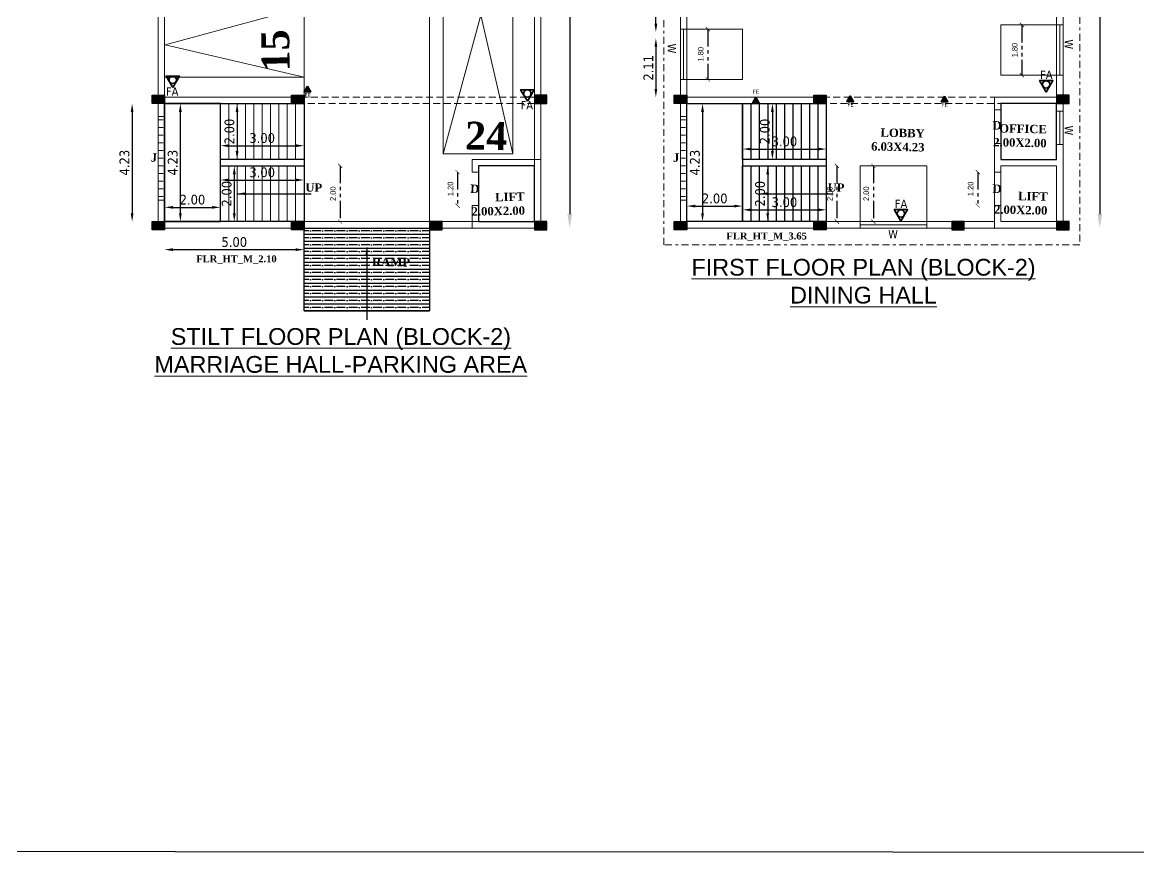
# Model space of a CAD drawing. Header units: metres. Extents: x -44 to 239, y -4 to 219.
# Drawn here: x 79.01 to 119.04, y -3.67 to 26.14 of the extents above; entities that cross this region are included whole.
import ezdxf

# ---------------------------------------------------------------- set-up
doc = ezdxf.new("R2010")
doc.units = ezdxf.units.M
doc.header["$MEASUREMENT"] = 0
for name, pattern in [('001- GROUND FLOOR PLAN$0$HIDDEN', [0.375, 0.25, -0.125]), ('BORDER2', [0.875, 0.25, -0.125, 0.25, -0.125, 0, -0.125]), ('HIDDEN2', [4.7625, 3.175, -1.5875]), ('PHANTOM2', [1.25, 0.625, -0.125, 0.125, -0.125, 0.125, -0.125])]:
    doc.linetypes.add(name, pattern=pattern)
for name, color, linetype in [('0 @ 1', 7, 'Continuous'), ('BLK_2_FLR_1_BLT_UP_AREA', 8, 'Continuous'), ('BLK_2_FLR_1_CARPET_AREA', 8, 'Continuous'), ('BLK_2_FLR_1_EXIT_WIDTH_DOOR', 7, 'Continuous'), ('BLK_2_FLR_1_STAIR_1', 7, 'Continuous'), ('BLK_2_FLR_1_STAIR_1_FLIGHT_1', 7, 'Continuous'), ('BLK_2_FLR_1_STAIR_1_FLIGHT_1 @ 1', 7, 'Continuous'), ('BLK_2_FLR_1_STAIR_1_FLIGHT_2', 7, 'Continuous'), ('BLK_2_FLR_1_STAIR_1_FLIGHT_2 @ 1', 7, 'Continuous'), ('BLK_2_FLR_1_STAIR_1_LANDING_1', 7, 'Continuous'), ('BLK_2_FLR_1_STAIR_1_LANDING_1 @ 1', 7, 'Continuous'), ('SHEET_1', 6, 'Continuous')]:
    doc.layers.add(name, color=color, linetype=linetype)
for name, color, linetype, lineweight in [('A-Column RCC', 6, 'Continuous', 30), ('A-Hatch Concrete-TC', 253, 'Continuous', 0), ('BLK_2_FLR_0_LIFT_2', 30, 'Continuous', 0), ('BLK_2_FLR_1_ROOM_1', 2, 'Continuous', 0), ('BLK_2_FLR_1_ROOM_1_LIGHT_VENTILATION_1', 232, 'Continuous', 0), ('FLOOR01', 7, 'Continuous', 30)]:
    doc.layers.add(name, color=color, linetype=linetype, lineweight=lineweight)
doc.styles.add('CODE', font='tahoma.ttf')
doc.styles.add('MtXpl_Times_New_Roma', font='timesbd.ttf')
doc.styles.get("Standard").update_dxf_attribs({"font": 'arial.ttf'})
doc.styles.add('USA TEXT', font='GOTHIC.TTF')
doc.dimstyles.new('1-100-ED', dxfattribs={"dimtxt": 0.2, "dimasz": 0.15, "dimexe": 0.18, "dimexo": 0.0625, "dimgap": 0.15, "dimtad": 1, "dimzin": 0, "dimdsep": 46, "dimtxsty": 'USA TEXT', "dimblk": 'ARCHTICK', "dimcen": 0.1, "dimse1": 1, "dimse2": 1, "dimclrd": 256, "dimclrt": 256, "dimadec": 0, "dimazin": 0, "dimtfac": 1, "dimtofl": 0, "dimtmove": 0, "dimatfit": 3, "dimldrblk": 'ARCHTICK', "dimfxl": 0, "dimtolj": 1, "dimtzin": 0, "dimarcsym": 0})
doc.dimstyles.new('OUTER', dxfattribs={"dimscale": 0, "dimtxt": 0.35, "dimasz": 0.3, "dimexe": 0.18, "dimexo": 0.0625, "dimgap": 0.09, "dimtad": 1, "dimzin": 0, "dimdsep": 46, "dimtxsty": 'CODE', "dimcen": 0.09, "dimse1": 1, "dimse2": 1, "dimclrd": 256, "dimclrt": 1, "dimadec": 0, "dimazin": 0, "dimtfac": 1, "dimtofl": 0, "dimtmove": 2, "dimatfit": 3, "dimfxl": 0, "dimtolj": 1, "dimtzin": 0, "dimarcsym": 0})
pattern_1 = [(45, (14.558902, 7.578422), (-0.022097087, 0.022097087), [])]
pattern_2 = [(45, (34.02535, 7.22898), (-0.022097087, 0.022097087), [])]
pattern_3 = [(45, (37.406464, 7.223393), (-0.022097087, 0.022097087), [])]
pattern_4 = [(45, (30.64006, 7.1804), (-0.022097087, 0.022097087), [])]

# ---------------------------------------------------------------- blocks, each defined once
blk = doc.blocks.new('cq')
at = {"layer": 'A-Hatch Concrete-TC'}
h = blk.add_hatch(dxfattribs=at)
h.set_pattern_fill('ANSI31', scale=0.01, angle=90)
h.set_pattern_definition([(135, (0, 0), (-0.00088388347648, -0.00088388347648), [])])
h.paths.add_polyline_path([(8280.033, -864.633), (8280.033, -864.333), (8279.583, -864.333), (8279.583, -864.633)])
at = {"layer": 'A-Column RCC', "color": 7}
blk.add_lwpolyline([(8280.033, -864.633), (8280.033, -864.333), (8279.583, -864.333), (8279.583, -864.633)], close=True, dxfattribs=at)
blk = doc.blocks.new('*D1021')
at = {"lineweight": -2, "ltscale": 2}
blk.add_line((98.636, 69.481), (98.636, 19.264), dxfattribs=at)
at = {"ltscale": 2}
for points in [[(98.553, 69.481), (98.719, 69.481), (98.636, 69.981)], [(98.553, 19.264), (98.719, 19.264), (98.636, 18.764)]]:
    blk.add_solid(points, dxfattribs=at)
at = {"layer": 'Defpoints', "color": 0, "ltscale": 2}
for p in [(97.368, 69.981), (91.611, 18.764), (98.636, 18.764)]:
    blk.add_point(p, dxfattribs=at)
at = {"color": 1, "lineweight": 20, "ltscale": 2, "insert": (98.286, 44.373), "char_height": 0.5, "attachment_point": 5, "rotation": 90, "style": 'CODE'}
blk.add_mtext('\\A1;51.22', dxfattribs=at)
blk = doc.blocks.new('*D1045')
at = {"lineweight": -2, "ltscale": 2}
blk.add_line((117.645, 69.481), (117.645, 19.264), dxfattribs=at)
at = {"ltscale": 2}
for points in [[(117.562, 69.481), (117.728, 69.481), (117.645, 69.981)], [(117.562, 19.264), (117.728, 19.264), (117.645, 18.764)]]:
    blk.add_solid(points, dxfattribs=at)
at = {"layer": 'Defpoints', "color": 0, "ltscale": 2}
for p in [(110.929, 69.981), (110.338, 18.764), (117.645, 18.764)]:
    blk.add_point(p, dxfattribs=at)
at = {"color": 1, "lineweight": 20, "ltscale": 2, "insert": (117.295, 44.373), "char_height": 0.5, "attachment_point": 5, "rotation": 90, "style": 'CODE'}
blk.add_mtext('\\A1;51.22', dxfattribs=at)
blk = doc.blocks.new('*D1047')
at = {"lineweight": -2}
blk.add_line((101.725, 25.264), (101.725, 23.754), dxfattribs=at)
for points in [[(101.675, 25.264), (101.775, 25.264), (101.725, 25.564)], [(101.675, 23.754), (101.775, 23.754), (101.725, 23.454)]]:
    blk.add_solid(points)
at = {"layer": 'Defpoints', "color": 0}
for p in [(102.835, 25.564), (101.725, 23.454), (102.835, 23.454)]:
    blk.add_point(p, dxfattribs=at)
at = {"color": 1, "lineweight": 20, "insert": (101.456, 24.509), "char_height": 0.35, "attachment_point": 5, "rotation": 90, "style": 'CODE'}
blk.add_mtext('\\A1;2.11', dxfattribs=at)
blk = doc.blocks.new('*D1048')
at = {"lineweight": -2}
blk.add_line((101.725, 26.094), (101.725, 28.359), dxfattribs=at)
for points in [[(101.675, 28.359), (101.775, 28.359), (101.725, 28.659)], [(101.675, 26.094), (101.775, 26.094), (101.725, 25.794)]]:
    blk.add_solid(points)
at = {"layer": 'Defpoints', "color": 0}
for p in [(101.725, 28.659), (102.835, 28.659), (102.835, 25.794)]:
    blk.add_point(p, dxfattribs=at)
at = {"color": 1, "lineweight": 20, "insert": (101.452, 27.227), "char_height": 0.35, "attachment_point": 5, "rotation": 90, "style": 'CODE'}
blk.add_mtext('\\A1;2.87', dxfattribs=at)
blk = doc.blocks.new('_ArchTick')
at = {"color": 0, "linetype": 'ByBlock', "const_width": 0.15}
blk.add_lwpolyline([(-0.5, -0.5), (0.5, 0.5)], dxfattribs=at)
blk = doc.blocks.new('*D539')
at = {"layer": 'BLK_2_FLR_1_EXIT_WIDTH_DOOR', "color": 2, "linetype": 'PHANTOM2', "lineweight": -2}
blk.add_line((108.216, 20.994), (108.216, 18.994), dxfattribs=at)
at = {"layer": 'Defpoints', "color": 0}
for p in [(107.835, 20.994), (107.835, 18.994), (108.216, 18.994)]:
    blk.add_point(p, dxfattribs=at)
at = {"layer": 'BLK_2_FLR_1_EXIT_WIDTH_DOOR', "color": 2, "lineweight": -2, "xscale": 0.15, "yscale": 0.15, "zscale": 0.15}
for p, rotation in [((108.216, 20.994), 90), ((108.216, 18.994), 270)]:
    blk.add_blockref('_ArchTick', p, dxfattribs=dict(at, rotation=rotation))
at = {"layer": 'BLK_2_FLR_1_EXIT_WIDTH_DOOR', "color": 2, "insert": (107.961, 19.994), "char_height": 0.2, "attachment_point": 5, "rotation": 90, "style": 'USA TEXT'}
blk.add_mtext('\\A1;2.00', dxfattribs=at)
blk = doc.blocks.new('*D541')
at = {"linetype": 'PHANTOM2', "lineweight": -2}
blk.add_line((90.403, 20.994), (90.403, 18.994), dxfattribs=at)
at = {"layer": 'Defpoints', "color": 0}
for p in [(88.808, 20.994), (88.883, 18.994), (90.403, 18.994)]:
    blk.add_point(p, dxfattribs=at)
at = {"lineweight": -2, "xscale": 0.15, "yscale": 0.15, "zscale": 0.15}
for p, rotation in [((90.403, 20.994), 90), ((90.403, 18.994), 270)]:
    blk.add_blockref('_ArchTick', p, dxfattribs=dict(at, rotation=rotation))
at = {"insert": (90.148, 19.994), "char_height": 0.2, "attachment_point": 5, "rotation": 90, "style": 'USA TEXT'}
blk.add_mtext('\\A1;2.00', dxfattribs=at)
blk = doc.blocks.new('*D1076')
at = {"lineweight": -2}
blk.add_line((84.674, 19.294), (84.674, 22.924), dxfattribs=at)
for points in [[(84.624, 22.924), (84.724, 22.924), (84.674, 23.224)], [(84.624, 19.294), (84.724, 19.294), (84.674, 18.994)]]:
    blk.add_solid(points)
at = {"layer": 'Defpoints', "color": 0}
for p in [(84.674, 23.224), (84.674, 23.224), (84.674, 18.994)]:
    blk.add_point(p, dxfattribs=at)
at = {"color": 1, "insert": (84.401, 21.109), "char_height": 0.35, "attachment_point": 5, "rotation": 90, "style": 'CODE'}
blk.add_mtext('\\A1;4.23', dxfattribs=at)
blk = doc.blocks.new('*D1077')
at = {"lineweight": -2}
blk.add_line((84.408, 19.506), (85.808, 19.506), dxfattribs=at)
for points in [[(84.408, 19.556), (84.408, 19.456), (84.108, 19.506)], [(85.808, 19.556), (85.808, 19.456), (86.108, 19.506)]]:
    blk.add_solid(points)
at = {"layer": 'Defpoints', "color": 0}
for p in [(84.108, 19.506), (86.108, 19.506), (86.108, 19.506)]:
    blk.add_point(p, dxfattribs=at)
at = {"color": 1, "insert": (85.108, 19.779), "char_height": 0.35, "attachment_point": 5, "style": 'CODE'}
blk.add_mtext('\\A1;2.00', dxfattribs=at)
blk = doc.blocks.new('*D1078')
at = {"lineweight": -2}
blk.add_line((86.708, 22.924), (86.708, 21.524), dxfattribs=at)
for points in [[(86.658, 22.924), (86.758, 22.924), (86.708, 23.224)], [(86.658, 21.524), (86.758, 21.524), (86.708, 21.224)]]:
    blk.add_solid(points)
at = {"layer": 'Defpoints', "color": 0}
for p in [(86.108, 23.224), (86.108, 21.224), (86.708, 21.224)]:
    blk.add_point(p, dxfattribs=at)
at = {"color": 1, "insert": (86.436, 22.224), "char_height": 0.35, "attachment_point": 5, "rotation": 90, "style": 'CODE'}
blk.add_mtext('\\A1;2.00', dxfattribs=at)
blk = doc.blocks.new('*D1079')
at = {"lineweight": -2}
blk.add_line((86.408, 21.716), (88.808, 21.716), dxfattribs=at)
for points in [[(86.408, 21.766), (86.408, 21.666), (86.108, 21.716)], [(88.808, 21.766), (88.808, 21.666), (89.108, 21.716)]]:
    blk.add_solid(points)
at = {"layer": 'Defpoints', "color": 0}
for p in [(89.108, 21.716), (86.108, 21.224), (89.108, 21.224)]:
    blk.add_point(p, dxfattribs=at)
at = {"color": 1, "insert": (87.608, 21.988), "char_height": 0.35, "attachment_point": 5, "style": 'CODE'}
blk.add_mtext('\\A1;3.00', dxfattribs=at)
blk = doc.blocks.new('*D1080')
at = {"lineweight": -2}
blk.add_line((86.608, 20.694), (86.608, 19.294), dxfattribs=at)
for points in [[(86.558, 20.694), (86.658, 20.694), (86.608, 20.994)], [(86.558, 19.294), (86.658, 19.294), (86.608, 18.994)]]:
    blk.add_solid(points)
at = {"layer": 'Defpoints', "color": 0}
for p in [(86.408, 20.994), (86.408, 18.994), (86.608, 18.994)]:
    blk.add_point(p, dxfattribs=at)
at = {"color": 1, "insert": (86.336, 19.994), "char_height": 0.35, "attachment_point": 5, "rotation": 90, "style": 'CODE'}
blk.add_mtext('\\A1;2.00', dxfattribs=at)
blk = doc.blocks.new('*D1081')
at = {"lineweight": -2}
blk.add_line((86.408, 20.486), (88.808, 20.486), dxfattribs=at)
for points in [[(86.408, 20.536), (86.408, 20.436), (86.108, 20.486)], [(88.808, 20.536), (88.808, 20.436), (89.108, 20.486)]]:
    blk.add_solid(points)
at = {"layer": 'Defpoints', "color": 0}
for p in [(86.108, 20.994), (89.108, 20.994), (89.108, 20.486)]:
    blk.add_point(p, dxfattribs=at)
at = {"color": 1, "insert": (87.608, 20.759), "char_height": 0.35, "attachment_point": 5, "style": 'CODE'}
blk.add_mtext('\\A1;3.00', dxfattribs=at)
blk = doc.blocks.new('*D1082')
at = {"lineweight": -2}
blk.add_line((84.408, 17.989), (88.808, 17.989), dxfattribs=at)
for points in [[(84.408, 18.039), (84.408, 17.939), (84.108, 17.989)], [(88.808, 18.039), (88.808, 17.939), (89.108, 17.989)]]:
    blk.add_solid(points)
at = {"layer": 'Defpoints', "color": 0}
for p in [(84.108, 23.224), (89.108, 23.224), (89.108, 17.989)]:
    blk.add_point(p, dxfattribs=at)
at = {"color": 1, "insert": (86.608, 18.261), "char_height": 0.35, "attachment_point": 5, "style": 'CODE'}
blk.add_mtext('\\A1;5.00', dxfattribs=at)
blk = doc.blocks.new('*D1083')
at = {"lineweight": -2}
blk.add_line((82.944, 22.924), (82.944, 19.294), dxfattribs=at)
for points in [[(82.894, 22.924), (82.994, 22.924), (82.944, 23.224)], [(82.894, 19.294), (82.994, 19.294), (82.944, 18.994)]]:
    blk.add_solid(points)
at = {"layer": 'Defpoints', "color": 0}
for p in [(85.108, 23.224), (82.944, 18.994), (85.108, 18.994)]:
    blk.add_point(p, dxfattribs=at)
at = {"color": 1, "insert": (82.671, 21.109), "char_height": 0.35, "attachment_point": 5, "rotation": 90, "style": 'CODE'}
blk.add_mtext('\\A1;4.23', dxfattribs=at)
blk = doc.blocks.new('*D510')
at = {"linetype": 'PHANTOM2', "lineweight": -2}
blk.add_line((94.616, 20.768), (94.616, 19.568), dxfattribs=at)
at = {"layer": 'Defpoints', "color": 0}
for p in [(95.138, 20.768), (94.616, 19.568), (95.138, 19.568)]:
    blk.add_point(p, dxfattribs=at)
at = {"lineweight": -2, "xscale": 0.15, "yscale": 0.15, "zscale": 0.15}
for p, rotation in [((94.616, 20.768), 90), ((94.616, 19.568), 270)]:
    blk.add_blockref('_ArchTick', p, dxfattribs=dict(at, rotation=rotation))
at = {"insert": (94.361, 20.168), "char_height": 0.2, "attachment_point": 5, "rotation": 90, "style": 'USA TEXT'}
blk.add_mtext('\\A1;1.20', dxfattribs=at)
blk = doc.blocks.new('*D1098')
at = {"layer": 'BLK_2_FLR_1_STAIR_1_LANDING_1', "lineweight": -2}
blk.add_line((103.398, 22.924), (103.398, 19.294), dxfattribs=at)
at = {"layer": 'BLK_2_FLR_1_STAIR_1_LANDING_1'}
for points in [[(103.348, 22.924), (103.448, 22.924), (103.398, 23.224)], [(103.348, 19.294), (103.448, 19.294), (103.398, 18.994)]]:
    blk.add_solid(points, dxfattribs=at)
at = {"layer": 'Defpoints', "color": 0}
for p in [(103.415, 23.224), (103.398, 18.994), (103.415, 18.994)]:
    blk.add_point(p, dxfattribs=at)
at = {"layer": 'BLK_2_FLR_1_STAIR_1_LANDING_1', "color": 1, "insert": (103.126, 21.109), "char_height": 0.35, "attachment_point": 5, "rotation": 90, "style": 'CODE'}
blk.add_mtext('\\A1;4.23', dxfattribs=at)
blk = doc.blocks.new('*D1099')
at = {"layer": 'BLK_2_FLR_1_STAIR_1_LANDING_1', "lineweight": -2}
blk.add_line((103.135, 19.551), (104.535, 19.551), dxfattribs=at)
at = {"layer": 'BLK_2_FLR_1_STAIR_1_LANDING_1'}
for points in [[(103.135, 19.601), (103.135, 19.501), (102.835, 19.551)], [(104.535, 19.601), (104.535, 19.501), (104.835, 19.551)]]:
    blk.add_solid(points, dxfattribs=at)
at = {"layer": 'Defpoints', "color": 0}
for p in [(102.835, 19.551), (104.835, 19.551), (104.835, 19.551)]:
    blk.add_point(p, dxfattribs=at)
at = {"layer": 'BLK_2_FLR_1_STAIR_1_LANDING_1', "color": 1, "insert": (103.835, 19.823), "char_height": 0.35, "attachment_point": 5, "style": 'CODE'}
blk.add_mtext('\\A1;2.00', dxfattribs=at)
blk = doc.blocks.new('*D1100')
at = {"layer": 'BLK_2_FLR_1_STAIR_1_FLIGHT_1', "lineweight": -2}
blk.add_line((105.735, 20.694), (105.735, 19.294), dxfattribs=at)
at = {"layer": 'BLK_2_FLR_1_STAIR_1_FLIGHT_1'}
for points in [[(105.685, 20.694), (105.785, 20.694), (105.735, 20.994)], [(105.685, 19.294), (105.785, 19.294), (105.735, 18.994)]]:
    blk.add_solid(points, dxfattribs=at)
at = {"layer": 'Defpoints', "color": 0}
for p in [(104.835, 20.994), (104.835, 18.994), (105.735, 18.994)]:
    blk.add_point(p, dxfattribs=at)
at = {"layer": 'BLK_2_FLR_1_STAIR_1_FLIGHT_1', "color": 1, "insert": (105.463, 19.994), "char_height": 0.35, "attachment_point": 5, "rotation": 90, "style": 'CODE'}
blk.add_mtext('\\A1;2.00', dxfattribs=at)
blk = doc.blocks.new('*D1101')
at = {"layer": 'BLK_2_FLR_1_STAIR_1_FLIGHT_1', "lineweight": -2}
blk.add_line((105.135, 19.416), (107.535, 19.416), dxfattribs=at)
at = {"layer": 'BLK_2_FLR_1_STAIR_1_FLIGHT_1'}
for points in [[(105.135, 19.466), (105.135, 19.366), (104.835, 19.416)], [(107.535, 19.466), (107.535, 19.366), (107.835, 19.416)]]:
    blk.add_solid(points, dxfattribs=at)
at = {"layer": 'Defpoints', "color": 0}
for p in [(104.835, 19.416), (107.835, 19.416), (107.835, 19.416)]:
    blk.add_point(p, dxfattribs=at)
at = {"layer": 'BLK_2_FLR_1_STAIR_1_FLIGHT_1', "color": 1, "insert": (106.335, 19.688), "char_height": 0.35, "attachment_point": 5, "style": 'CODE'}
blk.add_mtext('\\A1;3.00', dxfattribs=at)
blk = doc.blocks.new('*D1102')
at = {"layer": 'BLK_2_FLR_1_STAIR_1_FLIGHT_2', "lineweight": -2}
blk.add_line((105.135, 21.595), (107.535, 21.595), dxfattribs=at)
at = {"layer": 'BLK_2_FLR_1_STAIR_1_FLIGHT_2'}
for points in [[(105.135, 21.645), (105.135, 21.545), (104.835, 21.595)], [(107.535, 21.645), (107.535, 21.545), (107.835, 21.595)]]:
    blk.add_solid(points, dxfattribs=at)
at = {"layer": 'Defpoints', "color": 0}
for p in [(104.835, 21.595), (107.835, 21.595), (107.835, 21.595)]:
    blk.add_point(p, dxfattribs=at)
at = {"layer": 'BLK_2_FLR_1_STAIR_1_FLIGHT_2', "color": 1, "insert": (106.335, 21.868), "char_height": 0.35, "attachment_point": 5, "style": 'CODE'}
blk.add_mtext('\\A1;3.00', dxfattribs=at)
blk = doc.blocks.new('*D1103')
at = {"layer": 'BLK_2_FLR_1_STAIR_1_FLIGHT_2', "lineweight": -2}
blk.add_line((105.904, 22.924), (105.904, 21.524), dxfattribs=at)
at = {"layer": 'BLK_2_FLR_1_STAIR_1_FLIGHT_2'}
for points in [[(105.854, 22.924), (105.954, 22.924), (105.904, 23.224)], [(105.854, 21.524), (105.954, 21.524), (105.904, 21.224)]]:
    blk.add_solid(points, dxfattribs=at)
at = {"layer": 'Defpoints', "color": 0}
for p in [(105.135, 23.224), (105.135, 21.224), (105.904, 21.224)]:
    blk.add_point(p, dxfattribs=at)
at = {"layer": 'BLK_2_FLR_1_STAIR_1_FLIGHT_2', "color": 1, "insert": (105.632, 22.224), "char_height": 0.35, "attachment_point": 5, "rotation": 90, "style": 'CODE'}
blk.add_mtext('\\A1;2.00', dxfattribs=at)
blk = doc.blocks.new('*D536')
at = {"layer": 'BLK_2_FLR_1_EXIT_WIDTH_DOOR', "color": 2, "linetype": 'PHANTOM2', "lineweight": -2}
blk.add_line((113.267, 20.768), (113.267, 19.568), dxfattribs=at)
at = {"layer": 'Defpoints', "color": 0}
for p in [(113.865, 20.768), (113.267, 19.568), (113.865, 19.568)]:
    blk.add_point(p, dxfattribs=at)
at = {"layer": 'BLK_2_FLR_1_EXIT_WIDTH_DOOR', "color": 2, "lineweight": -2, "xscale": 0.15, "yscale": 0.15, "zscale": 0.15}
for p, rotation in [((113.267, 20.768), 90), ((113.267, 19.568), 270)]:
    blk.add_blockref('_ArchTick', p, dxfattribs=dict(at, rotation=rotation))
at = {"layer": 'BLK_2_FLR_1_EXIT_WIDTH_DOOR', "color": 2, "insert": (113.012, 20.168), "char_height": 0.2, "attachment_point": 5, "rotation": 90, "style": 'USA TEXT'}
blk.add_mtext('\\A1;1.20', dxfattribs=at)
blk = doc.blocks.new('*D666')
at = {"layer": 'BLK_2_FLR_1_ROOM_1_LIGHT_VENTILATION_1', "linetype": 'PHANTOM2', "lineweight": -2}
blk.add_line((109.524, 20.994), (109.524, 18.994), dxfattribs=at)
at = {"layer": 'Defpoints', "color": 0}
for p in [(109.448, 20.994), (109.448, 18.994), (109.524, 18.994)]:
    blk.add_point(p, dxfattribs=at)
at = {"layer": 'BLK_2_FLR_1_ROOM_1_LIGHT_VENTILATION_1', "lineweight": -2, "xscale": 0.15, "yscale": 0.15, "zscale": 0.15}
for p, rotation in [((109.524, 20.994), 90), ((109.524, 18.994), 270)]:
    blk.add_blockref('_ArchTick', p, dxfattribs=dict(at, rotation=rotation))
at = {"layer": 'BLK_2_FLR_1_ROOM_1_LIGHT_VENTILATION_1', "insert": (109.269, 19.994), "char_height": 0.2, "attachment_point": 5, "rotation": 90, "style": 'USA TEXT'}
blk.add_mtext('\\A1;2.00', dxfattribs=at)
blk = doc.blocks.new('*D667')
at = {"layer": 'BLK_2_FLR_1_ROOM_1_LIGHT_VENTILATION_1', "linetype": 'PHANTOM2', "lineweight": -2}
blk.add_line((114.849, 26.044), (114.849, 24.244), dxfattribs=at)
at = {"layer": 'Defpoints', "color": 0}
for p in [(114.096, 26.044), (114.096, 24.244), (114.849, 24.244)]:
    blk.add_point(p, dxfattribs=at)
at = {"layer": 'BLK_2_FLR_1_ROOM_1_LIGHT_VENTILATION_1', "lineweight": -2, "xscale": 0.15, "yscale": 0.15, "zscale": 0.15}
for p, rotation in [((114.849, 26.044), 90), ((114.849, 24.244), 270)]:
    blk.add_blockref('_ArchTick', p, dxfattribs=dict(at, rotation=rotation))
at = {"layer": 'BLK_2_FLR_1_ROOM_1_LIGHT_VENTILATION_1', "insert": (114.594, 25.144), "char_height": 0.2, "attachment_point": 5, "rotation": 90, "style": 'USA TEXT'}
blk.add_mtext('\\A1;1.80', dxfattribs=at)
blk = doc.blocks.new('*D696')
at = {"layer": 'BLK_2_FLR_1_ROOM_1_LIGHT_VENTILATION_1', "linetype": 'PHANTOM2', "lineweight": -2}
blk.add_line((103.588, 25.895), (103.588, 24.095), dxfattribs=at)
at = {"layer": 'Defpoints', "color": 0}
for p in [(102.835, 25.895), (102.835, 24.095), (103.588, 24.095)]:
    blk.add_point(p, dxfattribs=at)
at = {"layer": 'BLK_2_FLR_1_ROOM_1_LIGHT_VENTILATION_1', "lineweight": -2, "xscale": 0.15, "yscale": 0.15, "zscale": 0.15}
for p, rotation in [((103.588, 25.895), 90), ((103.588, 24.095), 270)]:
    blk.add_blockref('_ArchTick', p, dxfattribs=dict(at, rotation=rotation))
at = {"layer": 'BLK_2_FLR_1_ROOM_1_LIGHT_VENTILATION_1', "insert": (103.333, 24.995), "char_height": 0.2, "attachment_point": 5, "rotation": 90, "style": 'USA TEXT'}
blk.add_mtext('\\A1;1.80', dxfattribs=at)

msp = doc.modelspace()

# ---------------------------------------------------------------- hatches: boundary and pattern name
at = {"lineweight": 25}
h = msp.add_hatch(dxfattribs=at)
h.set_pattern_fill('ANSI31', color=256, scale=0.25)
h.set_pattern_definition(pattern_1)
h.paths.add_polyline_path([(89.16222, 23.71368, 1), (89.29336, 23.71368, 1)])
h = msp.add_hatch(dxfattribs=at)
h.set_pattern_fill('ANSI31', color=256, scale=0.25)
h.set_pattern_definition(pattern_1)
h.paths.add_polyline_path([(89.16222, 23.71368, 1), (89.29336, 23.71368, 1)])
h = msp.add_hatch(dxfattribs=at)
h.set_pattern_fill('ANSI31', color=256, scale=0.25)
h.set_pattern_definition(pattern_4)
h.paths.add_polyline_path([(105.24338, 23.31566, 1), (105.37452, 23.31566, 1)])
h = msp.add_hatch(dxfattribs=at)
h.set_pattern_fill('ANSI31', color=256, scale=0.25)
h.set_pattern_definition(pattern_4)
h.paths.add_polyline_path([(105.24338, 23.31566, 1), (105.37452, 23.31566, 1)])
h = msp.add_hatch(dxfattribs=at)
h.set_pattern_fill('ANSI31', color=256, scale=0.25)
h.set_pattern_definition(pattern_2)
h.paths.add_polyline_path([(108.62867, 23.36424, 1), (108.75981, 23.36424, 1)])
h = msp.add_hatch(dxfattribs=at)
h.set_pattern_fill('ANSI31', color=256, scale=0.25)
h.set_pattern_definition(pattern_2)
h.paths.add_polyline_path([(108.62867, 23.36424, 1), (108.75981, 23.36424, 1)])
h = msp.add_hatch(dxfattribs=at)
h.set_pattern_fill('ANSI31', color=256, scale=0.25)
h.set_pattern_definition(pattern_3)
h.paths.add_polyline_path([(112.00978, 23.35865, 1), (112.14092, 23.35865, 1)])
h = msp.add_hatch(dxfattribs=at)
h.set_pattern_fill('ANSI31', color=256, scale=0.25)
h.set_pattern_definition(pattern_3)
h.paths.add_polyline_path([(112.00978, 23.35865, 1), (112.14092, 23.35865, 1)])
at = {"lineweight": 20}
h = msp.add_hatch(dxfattribs=at)
h.set_pattern_fill('ANGLE', color=256)
h.set_pattern_definition([(0, (-1634.06234, 1616.54192), (0, 0.275), [0.2, -0.075]), (90, (-1634.06234, 1616.54192), (-0.275, 0), [0.2, -0.075])])
h.paths.add_polyline_path([(84.10792, 22.76361), (83.87869, 22.76361), (83.88205, 19.76361), (84.10792, 19.76361)])
h = msp.add_hatch(dxfattribs=at)
h.set_pattern_fill('ANGLE')
h.set_pattern_definition([(0, (-1615.33543, 1616.54192), (0, 0.275), [0.2, -0.075]), (90, (-1615.33543, 1616.54192), (-0.275, 0), [0.2, -0.075])])
h.paths.add_polyline_path([(102.83482, 22.76361), (102.6056, 22.76361), (102.60896, 19.76361), (102.83482, 19.76361)])
h = msp.add_hatch()
h.set_pattern_fill('ANSI35', color=256, angle=135)
h.set_pattern_definition([(180, (-1710.03582, 1616.54192), (0, -0.25), []), (180, (-1710.16082, 1616.66692), (0, -0.25), [0.3125, -0.0625, 0, -0.0625])])
h.paths.add_polyline_path([(89.10792, 18.76407), (89.10792, 15.79055), (93.60664, 15.79055), (93.60664, 18.76407)])

# ---------------------------------------------------------------- linework, layer by layer
for p, q in [((89.10792, 18.99407), (89.10792, 69.75107)), ((93.60792, 18.99407), (93.60792, 69.75107)), ((89.10792, 26.67691), (84.13309, 25.33021)), ((94.09792, 21.41851), (95.44461, 26.39334)), ((95.44461, 26.39334), (96.59792, 21.41851)), ((84.13309, 25.33021), (89.10792, 24.17691)), ((84.10792, 23.45407), (83.87792, 23.45407)), ((83.87792, 23.45407), (83.88292, 18.99407)), ((84.10792, 18.99407), (84.10792, 23.22407)), ((86.40792, 23.22407), (86.40792, 21.22407)), ((86.70792, 23.22407), (86.70792, 21.22407)), ((87.00792, 23.22407), (87.00792, 21.22407)), ((87.30792, 23.22407), (87.30792, 21.22407)), ((87.60792, 23.22407), (87.60792, 21.22407)), ((87.90792, 23.22407), (87.90792, 21.22407)), ((88.20792, 23.22407), (88.20792, 21.22407)), ((88.50792, 23.22407), (88.50792, 21.22407)), ((88.80792, 23.22407), (88.80792, 21.22407)), ((83.87869, 22.76361), (84.10792, 22.76361)), ((97.36792, 21.22407), (97.59792, 21.22407)), ((97.59792, 21.22407), (97.59792, 18.76407)), ((86.40792, 20.99407), (86.40792, 18.99407)), ((86.70792, 20.99407), (86.70792, 18.99407)), ((87.00792, 20.99407), (87.00792, 18.99407)), ((87.30792, 20.99407), (87.30792, 18.99407)), ((87.60792, 20.99407), (87.60792, 18.99407)), ((87.90792, 20.99407), (87.90792, 18.99407)), ((88.20792, 20.99407), (88.20792, 18.99407)), ((88.50792, 20.99407), (88.50792, 18.99407)), ((88.80792, 20.99407), (88.80792, 18.99407)), ((95.13792, 20.76764), (95.36792, 20.76764)), ((83.87869, 19.76361), (84.10792, 19.76361)), ((95.13792, 19.56764), (95.36792, 19.56764)), ((88.65792, 18.76407), (84.10792, 18.76407)), ((97.59792, 18.76407), (95.13282, 18.76407))]:
    msp.add_line(p, q, dxfattribs=at)
at = {"color": 7, "lineweight": 20}
for p, q in [((116.09482, 26.04417), (116.32482, 26.04417)), ((102.83482, 25.89485), (102.60482, 25.89485)), ((102.83482, 24.09485), (102.60482, 24.09485)), ((116.09482, 24.24417), (116.32482, 24.24417)), ((102.83482, 23.45407), (102.60482, 23.45407)), ((102.60482, 23.45407), (102.60982, 18.99407)), ((102.83482, 18.99407), (102.83482, 23.22407)), ((114.09482, 22.99764), (114.09482, 23.22407)), ((114.09482, 23.22407), (116.09482, 23.22407)), ((114.09482, 22.99764), (114.09482, 23.22407)), ((113.86482, 22.99764), (114.09482, 22.99764)), ((116.09482, 22.9559), (116.32482, 22.9559)), ((102.6056, 22.76361), (102.83482, 22.76361)), ((113.86482, 21.79764), (114.09482, 21.79764)), ((114.09482, 21.22407), (114.09482, 21.79764)), ((116.09482, 21.7559), (116.32482, 21.7559)), ((113.86482, 20.76764), (114.09482, 20.76764)), ((102.6056, 19.76361), (102.83482, 19.76361)), ((113.86482, 19.56764), (114.09482, 19.56764)), ((109.04632, 18.99407), (109.04632, 18.76407)), ((111.44632, 18.99407), (111.44632, 18.76407)), ((107.38482, 18.76407), (102.83482, 18.76407))]:
    msp.add_line(p, q, dxfattribs=at)
at = {"color": 7, "linetype": 'HIDDEN2', "lineweight": 20}
for p, q in [((116.20982, 24.24417), (116.20982, 26.04417)), ((102.71982, 24.09485), (102.71982, 25.89485)), ((116.20982, 21.7559), (116.20982, 22.9559)), ((111.44632, 18.87907), (109.04632, 18.87907))]:
    msp.add_line(p, q, dxfattribs=at)
at = {"linetype": '001- GROUND FLOOR PLAN$0$HIDDEN', "lineweight": 20}
for p, q in [((84.10792, 23.45407), (97.36792, 23.45407)), ((97.36792, 23.22407), (84.10792, 23.22407))]:
    msp.add_line(p, q, dxfattribs=at)
at = {"color": 7, "linetype": '001- GROUND FLOOR PLAN$0$HIDDEN', "lineweight": 20}
for p, q in [((102.83482, 23.45407), (116.09482, 23.45407)), ((116.09482, 23.22407), (102.83482, 23.22407))]:
    msp.add_line(p, q, dxfattribs=at)
at = {"linetype": 'BORDER2', "lineweight": 20}
msp.add_lwpolyline([(102.00482, 18.16407), (102.00482, 70.58107), (116.92482, 70.58107), (116.92482, 18.16407)], close=True, dxfattribs=at)
at = {"lineweight": 20}
for points in [[(83.87792, 18.76407), (83.87792, 69.98107), (97.59792, 69.98107), (97.59792, 18.76407)], [(84.10792, 18.99407), (84.10792, 69.75107), (97.36792, 69.75107), (97.36792, 18.99407)], [(84.10792, 26.67691), (84.10792, 24.17691), (89.10792, 24.17691), (89.10792, 26.67691)], [(94.09792, 26.41851), (96.59792, 26.41851), (96.59792, 21.41851), (94.09792, 21.41851)]]:
    msp.add_lwpolyline(points, close=True, dxfattribs=at)
at = {"color": 7, "lineweight": 20}
for points in [[(116.09482, 67.52107), (116.09482, 21.22407)], [(107.83482, 23.45407), (102.83482, 23.45407)], [(107.83482, 23.22407), (102.83482, 23.22407)], [(113.86482, 22.99764), (113.86482, 23.45407), (116.09482, 23.45407)], [(113.86482, 21.22407), (113.86482, 21.79764)], [(113.86482, 20.76764), (113.86482, 21.22407)], [(114.09482, 21.22407), (116.09482, 21.22407)], [(114.09482, 20.76764), (114.09482, 20.99407), (116.09482, 20.99407), (116.09482, 18.99407), (114.09482, 18.99407), (114.09482, 19.56764)], [(113.86482, 18.76407), (113.86482, 19.56764)], [(113.86482, 18.99407), (102.83482, 18.99407)]]:
    msp.add_lwpolyline(points, dxfattribs=at)
at = {"lineweight": 35}
for points in [[(84.39942, 23.79841), (84.63917, 24.21366), (84.15968, 24.21366)], [(84.39942, 23.79841), (84.63917, 24.21366), (84.15968, 24.21366)], [(115.72121, 23.63692), (115.96096, 24.05217), (115.48146, 24.05217)], [(115.72121, 23.63692), (115.96096, 24.05217), (115.48146, 24.05217)], [(89.22779, 23.8521), (89.10792, 23.64447), (89.34766, 23.64447)], [(89.22779, 23.8521), (89.10792, 23.64447), (89.34766, 23.64447)], [(97.1161, 23.30758), (97.35584, 23.72284), (96.87635, 23.72284)], [(97.1161, 23.30758), (97.35584, 23.72284), (96.87635, 23.72284)], [(105.30895, 23.45407), (105.18908, 23.24645), (105.42882, 23.24645)], [(105.30895, 23.45407), (105.18908, 23.24645), (105.42882, 23.24645)], [(108.69424, 23.50266), (108.57436, 23.29503), (108.81411, 23.29503)], [(108.69424, 23.50266), (108.57436, 23.29503), (108.81411, 23.29503)], [(112.07535, 23.49707), (111.95548, 23.28944), (112.19522, 23.28944)], [(112.07535, 23.49707), (111.95548, 23.28944), (112.19522, 23.28944)], [(110.5131, 19.00746), (110.75284, 19.42271), (110.27335, 19.42271)], [(110.5131, 19.00746), (110.75284, 19.42271), (110.27335, 19.42271)]]:
    msp.add_lwpolyline(points, close=True, dxfattribs=at)
at = {"lineweight": 20}
for points in [[(89.10792, 23.45407), (84.10792, 23.45407)], [(89.10792, 23.22407), (84.10792, 23.22407)], [(95.13792, 20.76764), (95.13792, 21.22407), (97.36792, 21.22407)], [(95.36792, 20.76764), (95.36792, 20.99407), (97.36792, 20.99407), (97.36792, 18.99407), (95.36792, 18.99407), (95.36792, 19.56764)], [(95.13792, 18.76407), (95.13792, 19.56764)], [(88.65792, 18.99407), (84.10792, 18.99407)]]:
    msp.add_lwpolyline(points, dxfattribs=at)
for points in [[(84.10792, 23.22407), (89.10792, 23.22407), (89.10792, 18.99407), (84.10792, 18.99407)], [(86.10792, 23.22407), (84.10792, 23.22407), (84.10792, 18.99407), (86.10792, 18.99407)], [(86.10792, 23.22407), (89.10792, 23.22407), (89.10792, 21.22407), (86.10792, 21.22407)], [(116.09482, 23.22407), (114.09482, 23.22407), (114.09482, 21.22407), (116.09482, 21.22407)], [(86.10792, 20.99407), (89.10792, 20.99407), (89.10792, 18.99407), (86.10792, 18.99407)], [(97.36792, 20.99407), (95.36792, 20.99407), (95.36792, 18.99407), (97.36792, 18.99407)], [(89.10792, 15.79055), (89.10792, 18.76407), (93.60664, 18.76407), (93.60664, 15.79055)]]:
    msp.add_lwpolyline(points, close=True)
at = {"lineweight": 35}
for centre, radius in [((84.39942, 24.07524), 0.13114), ((84.39942, 24.07524), 0.13114), ((115.72121, 23.91376), 0.13114), ((115.72121, 23.91376), 0.13114), ((89.22779, 23.71368), 0.06557), ((89.22779, 23.71368), 0.06557), ((97.1161, 23.58442), 0.13114), ((97.1161, 23.58442), 0.13114), ((105.30895, 23.31566), 0.06557), ((105.30895, 23.31566), 0.06557), ((108.69424, 23.36424), 0.06557), ((108.69424, 23.36424), 0.06557), ((112.07535, 23.35865), 0.06557), ((112.07535, 23.35865), 0.06557), ((110.5131, 19.28429), 0.13114), ((110.5131, 19.28429), 0.13114)]:
    msp.add_circle(centre, radius, dxfattribs=at)
at = {"layer": 'A-Column RCC', "color": 1}
msp.add_lwpolyline([(102.83482, 23.22407), (107.83482, 23.22407), (107.83482, 18.99407), (102.83482, 18.99407)], close=True, dxfattribs=at)
at = {"layer": 'BLK_2_FLR_0_LIFT_2'}
msp.add_lwpolyline([(114.09482, 20.99407), (116.09482, 20.99407), (116.09482, 18.99407), (114.09482, 18.99407)], close=True, dxfattribs=at)
at = {"layer": 'BLK_2_FLR_1_BLT_UP_AREA', "color": 8, "lineweight": 20}
msp.add_lwpolyline([(102.60482, 18.76407), (102.60482, 69.98107), (116.32482, 69.98107), (116.32482, 18.76407)], close=True, dxfattribs=at)
at = {"layer": 'BLK_2_FLR_1_CARPET_AREA', "color": 8, "lineweight": 20}
msp.add_lwpolyline([(113.86482, 69.75107), (113.86482, 65.52107), (110.86482, 65.52107), (110.86482, 54.60107), (116.09482, 54.60107), (116.09482, 23.45407), (113.86482, 23.45407), (113.86482, 18.99407), (107.83482, 18.99407), (107.83482, 23.45407), (102.83482, 23.45407), (102.83482, 54.60107), (105.89482, 54.60107), (105.89482, 65.29107), (107.83482, 65.29107), (107.83482, 69.75107), (109.04632, 69.75107)], close=True, dxfattribs=at)
at = {"layer": 'BLK_2_FLR_1_ROOM_1'}
msp.add_lwpolyline([(113.86482, 69.75107), (113.86482, 65.52107), (110.86482, 65.52107), (110.86482, 54.60107), (116.09482, 54.60107), (116.09482, 23.45407), (113.86482, 23.45407), (113.86482, 18.99407), (107.83482, 18.99407), (107.83482, 23.45407), (102.83482, 23.45407), (102.83482, 54.60107), (105.89482, 54.60107), (105.89482, 65.29107), (107.83482, 65.29107), (107.83482, 69.75107), (109.04632, 69.75107)], close=True, dxfattribs=at)
at = {"layer": 'BLK_2_FLR_1_ROOM_1_LIGHT_VENTILATION_1', "color": 2}
for points in [[(114.09482, 24.24417), (116.09482, 24.24417), (116.09482, 26.04417), (114.09482, 26.04417)], [(102.83363, 24.09485), (104.83363, 24.09485), (104.83363, 25.89485), (102.83363, 25.89485)], [(109.04632, 18.99407), (111.44632, 18.99407), (111.44632, 20.99407), (109.04632, 20.99407)]]:
    msp.add_lwpolyline(points, close=True, dxfattribs=at)
at = {"layer": 'BLK_2_FLR_1_STAIR_1_FLIGHT_1'}
for p, q in [((105.13482, 20.99407), (105.13482, 18.99407)), ((105.43482, 20.99407), (105.43482, 18.99407)), ((105.73482, 20.99407), (105.73482, 18.99407)), ((106.03482, 20.99407), (106.03482, 18.99407)), ((106.33482, 20.99407), (106.33482, 18.99407)), ((106.63482, 20.99407), (106.63482, 18.99407)), ((106.93482, 20.99407), (106.93482, 18.99407)), ((107.23482, 20.99407), (107.23482, 18.99407)), ((107.53482, 20.99407), (107.53482, 18.99407))]:
    msp.add_line(p, q, dxfattribs=at)
msp.add_lwpolyline([(104.83482, 20.99407), (107.83482, 20.99407), (107.83482, 18.99407), (104.83482, 18.99407)], close=True, dxfattribs=at)
at = {"layer": 'BLK_2_FLR_1_STAIR_1_FLIGHT_2'}
for p, q in [((105.13482, 23.22407), (105.13482, 21.22407)), ((105.43482, 23.22407), (105.43482, 21.22407)), ((105.73482, 23.22407), (105.73482, 21.22407)), ((106.03482, 23.22407), (106.03482, 21.22407)), ((106.33482, 23.22407), (106.33482, 21.22407)), ((106.63482, 23.22407), (106.63482, 21.22407)), ((106.93482, 23.22407), (106.93482, 21.22407)), ((107.23482, 23.22407), (107.23482, 21.22407)), ((107.53482, 23.22407), (107.53482, 21.22407))]:
    msp.add_line(p, q, dxfattribs=at)
msp.add_lwpolyline([(104.83482, 23.22407), (107.83482, 23.22407), (107.83482, 21.22407), (104.83482, 21.22407)], close=True, dxfattribs=at)
at = {"layer": 'BLK_2_FLR_1_STAIR_1_LANDING_1'}
msp.add_lwpolyline([(102.83482, 23.22407), (104.83482, 23.22407), (104.83482, 18.99407), (102.83482, 18.99407)], close=True, dxfattribs=at)
at = {"layer": 'SHEET_1', "color": 6}
msp.add_lwpolyline([(-43.94967, 218.74522), (239.12805, 218.61655), (238.8898, -3.66643), (-44.18793, -3.53776)], close=True, dxfattribs=at)

# ---------------------------------------------------------------- block references
at = {"lineweight": 20, "xscale": -1, "rotation": 180}
for p in [(-8195.92541, -841.10845), (-8190.92541, -841.10845), (-8195.92541, -845.63845), (-8190.92541, -845.63845)]:
    msp.add_blockref('cq', p, dxfattribs=at)
at = {"lineweight": 20, "rotation": 180}
for p in [(8377.40124, -841.10845), (8373.64124, -845.63845), (8377.40124, -845.63845)]:
    msp.add_blockref('cq', p, dxfattribs=at)
at = {"color": 7, "lineweight": 20, "xscale": -1, "rotation": 180}
for p in [(-8177.1985, -841.10845), (-8172.1985, -841.10845), (-8177.1985, -845.63845), (-8172.1985, -845.63845)]:
    msp.add_blockref('cq', p, dxfattribs=at)
at = {"color": 7, "lineweight": 20, "rotation": 180}
for p in [(8396.12815, -841.10845), (8392.36815, -845.63845), (8396.12815, -845.63845)]:
    msp.add_blockref('cq', p, dxfattribs=at)

# ---------------------------------------------------------------- texts
at = {"lineweight": 20, "style": 'MtXpl_Times_New_Roma'}
for s, height, rotation, p in [('15', 1, 91.128911, (88.59795, 24.37977)), ('24', 1, 358.871089, (94.87327, 21.58252)), ('J', 0.3, 358.871089, (83.60955, 21.14153)), ('UP', 0.3, 358.871089, (89.15301, 20.0723)), ('D', 0.3, 358.871089, (95.06615, 20.0265)), ('RAMP', 0.3, 358.871089, (91.54823, 17.40777))]:
    msp.add_text(s, height=height, rotation=rotation, dxfattribs=at).set_placement(p)
at = {"lineweight": 35, "style": 'CODE'}
for s, height, p in [('FA', 0.3, (115.5021, 24.10875)), ('FA', 0.3, (84.15856, 23.50882)), ('FE', 0.15, (105.2068, 23.57969)), ('FE', 0.15, (105.2068, 23.57969)), ('FE', 0.15, (89.12564, 23.45407)), ('FE', 0.15, (89.12564, 23.45407)), ('FA', 0.3, (96.87523, 23.01799)), ('FE', 0.15, (108.59209, 23.10463)), ('FE', 0.15, (108.59209, 23.10463)), ('FE', 0.15, (111.9732, 23.09904)), ('FE', 0.15, (111.9732, 23.09904)), ('FA', 0.3, (110.29399, 19.47929))]:
    msp.add_text(s, height=height, dxfattribs=at).set_placement(p)
at = {"color": 7, "lineweight": 20, "style": 'MtXpl_Times_New_Roma'}
for s, p in [('D', (113.79181, 22.29926)), ('J', (102.33645, 21.14153)), ('UP', (107.87992, 20.0723)), ('D', (113.79306, 20.0265))]:
    msp.add_text(s, height=0.3, rotation=358.871089, dxfattribs=at).set_placement(p)
at = {"color": 7, "lineweight": 20, "char_height": 0.3, "width": 1.2966712, "attachment_point": 9, "rotation": 358.871089, "style": 'MtXpl_Times_New_Roma'}
for s, insert in [('OFFICE\\P2.00X2.00', (115.73411, 21.64974)), ('LOBBY\\P6.03X4.23', (111.35385, 21.50048)), ('LIFT\\P2.00X2.00', (115.76091, 19.23659))]:
    msp.add_mtext(s, dxfattribs=dict(at, insert=insert))
at = {"lineweight": 20, "insert": (97.034, 19.23659), "char_height": 0.3, "width": 1.2966712, "attachment_point": 9, "rotation": 1.128911}
msp.add_mtext('{\\fTimes New Roman|b1|i0|c0|p18;LIFT\\P2.00X2.00}', dxfattribs=at)
at = {"insert": (85.24357, 17.78414), "char_height": 0.25, "width": 2.5822321, "attachment_point": 1, "style": 'MtXpl_Times_New_Roma'}
msp.add_mtext('FLR_HT_M_2.10', dxfattribs=at)
at = {"color": 7, "lineweight": 20, "char_height": 0.6, "width": 27.7116762, "attachment_point": 1}
for s, insert in [('{\\W8.30291;\\L    \\W1;FIRST FLOOR PLAN (BLOCK-2)\\P\\W9.68012;     \\W1;DINING HALL}', (95.26839, 17.65818)), ('{\\W8.36091;\\L    \\W1;STILT FLOOR PLAN (BLOCK-2)\\P\\W7.73196;    \\W1;MARRIAGE HALL-PARKING AREA}', (76.54149, 15.17525))]:
    msp.add_mtext(s, dxfattribs=dict(at, insert=insert))
at = {"layer": 'BLK_2_FLR_1_STAIR_1', "color": 1, "insert": (104.25452, 18.60371), "char_height": 0.25, "width": 2.5822321, "attachment_point": 1, "style": 'MtXpl_Times_New_Roma'}
msp.add_mtext('FLR_HT_M_3.65', dxfattribs=at)
at = {"layer": 'FLOOR01', "color": 7, "lineweight": 20, "style": 'CODE'}
for p in [(102.1421, 25.37747), (116.38754, 25.52679), (116.38754, 22.43852)]:
    msp.add_text('W', height=0.3, rotation=270, dxfattribs=at).set_placement(p)
msp.add_text('W', height=0.3, dxfattribs=at).set_placement((110.05433, 18.399))

# ---------------------------------------------------------------- dimensions: what is measured, and where the dimension line sits
for base, p1, p2, picture, middle in [((90.403, 18.99407), (88.80792, 20.99407), (88.88292, 18.99407), '*D541', (90.14797, 19.99407)), ((94.61632, 19.56764), (95.13792, 20.76764), (95.13792, 19.56764), '*D510', (94.36129, 20.16764))]:
    dim = msp.add_linear_dim(base=base, p1=p1, p2=p2, angle=90, dimstyle='1-100-ED', override={"dimfxl": 75, "dimarcsym": 2})
    dim.commit()
    dim.dimension.update_dxf_attribs({"geometry": picture, "text_midpoint": middle})
at = {"layer": '0 @ 1', "lineweight": 20, "ltscale": 2}
dim = msp.add_linear_dim(base=(98.63613, 18.76407), p1=(97.36792, 69.98107), p2=(91.6109, 18.76407), angle=90, dimstyle='OUTER', override={"dimscale": 1, "dimtxt": 0.5, "dimasz": 0.5, "dimtad": 3, "dimtix": 0, "dimtofl": 0, "dimtmove": 2, "dimatfit": 3}, dxfattribs=at)
dim.commit()
dim.dimension.update_dxf_attribs({"geometry": '*D1021', "text_midpoint": (98.28572, 44.37257)})
at = {"layer": '0 @ 1', "color": 7, "lineweight": 20, "ltscale": 2}
dim = msp.add_linear_dim(base=(117.64516, 18.76407), p1=(110.92859, 69.98107), p2=(110.3378, 18.76407), angle=90, dimstyle='OUTER', override={"dimscale": 1, "dimtxt": 0.5, "dimasz": 0.5, "dimtad": 3, "dimtix": 0, "dimtofl": 0, "dimtmove": 2, "dimatfit": 3}, dxfattribs=at)
dim.commit()
dim.dimension.update_dxf_attribs({"geometry": '*D1045', "text_midpoint": (117.29475, 44.37257)})
at = {"layer": '0 @ 1', "color": 7, "lineweight": 20}
for base, p1, p2, picture, middle in [((101.7245811732, 28.659073191), (102.8348224098, 25.794073191), (102.8348224098, 28.659073191), '*D1048', (101.4515892323, 27.226573191)), ((101.72458, 23.45407), (102.83482, 25.56407), (102.83482, 23.45407), '*D1047', (101.45594, 24.50907))]:
    dim = msp.add_linear_dim(base=base, p1=p1, p2=p2, angle=90, dimstyle='OUTER', override={"dimscale": 1, "dimtix": 0, "dimtofl": 0, "dimtmove": 2, "dimatfit": 3}, dxfattribs=at)
    dim.commit()
    dim.dimension.update_dxf_attribs({"geometry": picture, "text_midpoint": middle})
at = {"layer": '0 @ 1'}
for base, p1, p2, picture, middle in [((82.94353, 18.99407), (85.10792, 23.22407), (85.10792, 18.99407), '*D1083', (82.67124, 21.10907)), ((84.67377, 23.22407), (84.67377, 18.99407), (84.67377, 23.22407), '*D1076', (84.40149, 21.10907)), ((86.70792, 21.22407), (86.10792, 23.22407), (86.10792, 21.22407), '*D1078', (86.43563, 22.22407)), ((86.60792, 18.99407), (86.40792, 20.99407), (86.40792, 18.99407), '*D1080', (86.33563, 19.99407))]:
    dim = msp.add_linear_dim(base=base, p1=p1, p2=p2, angle=90, dimstyle='OUTER', override={"dimscale": 1, "dimtix": 0, "dimtofl": 0, "dimtmove": 2, "dimatfit": 3}, dxfattribs=at)
    dim.commit()
    dim.dimension.update_dxf_attribs({"geometry": picture, "text_midpoint": middle})
for base, p1, p2, picture, middle in [((89.10792, 17.98852), (84.10792, 23.22407), (89.10792, 23.22407), '*D1082', (86.60792, 18.26068)), ((89.10792, 21.71615), (86.10792, 21.22407), (89.10792, 21.22407), '*D1079', (87.60792, 21.98844)), ((89.10792, 20.48642), (86.10792, 20.99407), (89.10792, 20.99407), '*D1081', (87.60792, 20.75871)), ((86.10792, 19.50647), (84.10792, 19.50647), (86.10792, 19.50647), '*D1077', (85.10792, 19.77876))]:
    dim = msp.add_linear_dim(base=base, p1=p1, p2=p2, dimstyle='OUTER', override={"dimscale": 1, "dimtix": 0, "dimtofl": 0, "dimtmove": 2, "dimatfit": 3}, dxfattribs=at)
    dim.commit()
    dim.dimension.update_dxf_attribs({"geometry": picture, "text_midpoint": middle})
at = {"layer": 'BLK_2_FLR_1_EXIT_WIDTH_DOOR', "color": 2}
for base, p1, p2, picture, middle in [((108.21643, 18.99407), (107.83482, 20.99407), (107.83482, 18.99407), '*D539', (107.9614, 19.99407)), ((113.26658, 19.56764), (113.86482, 20.76764), (113.86482, 19.56764), '*D536', (113.01155, 20.16764))]:
    dim = msp.add_linear_dim(base=base, p1=p1, p2=p2, angle=90, dimstyle='1-100-ED', override={"dimclrd": 2, "dimclrt": 2, "dimfxl": 75, "dimarcsym": 2}, dxfattribs=at)
    dim.commit()
    dim.dimension.update_dxf_attribs({"geometry": picture, "text_midpoint": middle})
at = {"layer": 'BLK_2_FLR_1_ROOM_1_LIGHT_VENTILATION_1', "color": 232}
for base, p1, p2, picture, middle in [((114.84949, 24.24417), (114.09602, 26.04417), (114.09602, 24.24417), '*D667', (114.59446, 25.14417)), ((103.5883, 24.09485), (102.83482, 25.89485), (102.83482, 24.09485), '*D696', (103.33327, 24.99485)), ((109.5237, 18.99407), (109.44751, 20.99407), (109.44751, 18.99407), '*D666', (109.26867, 19.99407))]:
    dim = msp.add_linear_dim(base=base, p1=p1, p2=p2, angle=90, dimstyle='1-100-ED', override={"dimfxl": 75, "dimarcsym": 2}, dxfattribs=at)
    dim.commit()
    dim.dimension.update_dxf_attribs({"geometry": picture, "text_midpoint": middle})
at = {"layer": 'BLK_2_FLR_1_STAIR_1_FLIGHT_1 @ 1', "color": 2}
dim = msp.add_linear_dim(base=(105.73482, 18.99407), p1=(104.83482, 20.99407), p2=(104.83482, 18.99407), angle=90, dimstyle='OUTER', override={"dimscale": 1, "dimtix": 0, "dimtofl": 0, "dimtmove": 2, "dimatfit": 3}, dxfattribs=at)
dim.commit()
dim.dimension.update_dxf_attribs({"geometry": '*D1100', "text_midpoint": (105.46254, 19.99407)})
at = {"layer": 'BLK_2_FLR_1_STAIR_1_FLIGHT_1 @ 1', "color": 1}
dim = msp.add_linear_dim(base=(107.83482, 19.41554), p1=(104.83482, 19.41554), p2=(107.83482, 19.41554), dimstyle='OUTER', override={"dimscale": 1, "dimtix": 0, "dimtofl": 0, "dimtmove": 2, "dimatfit": 3}, dxfattribs=at)
dim.commit()
dim.dimension.update_dxf_attribs({"geometry": '*D1101', "text_midpoint": (106.33482, 19.68783)})
at = {"layer": 'BLK_2_FLR_1_STAIR_1_FLIGHT_2 @ 1', "color": 2}
dim = msp.add_linear_dim(base=(105.90394, 21.22407), p1=(105.13482, 23.22407), p2=(105.13482, 21.22407), angle=90, dimstyle='OUTER', override={"dimscale": 1, "dimtix": 0, "dimtofl": 0, "dimtmove": 2, "dimatfit": 3}, dxfattribs=at)
dim.commit()
dim.dimension.update_dxf_attribs({"geometry": '*D1103', "text_midpoint": (105.63165, 22.22407)})
at = {"layer": 'BLK_2_FLR_1_STAIR_1_FLIGHT_2 @ 1', "color": 1}
dim = msp.add_linear_dim(base=(107.83482, 21.59531), p1=(104.83482, 21.59531), p2=(107.83482, 21.59531), dimstyle='OUTER', override={"dimscale": 1, "dimtix": 0, "dimtofl": 0, "dimtmove": 2, "dimatfit": 3}, dxfattribs=at)
dim.commit()
dim.dimension.update_dxf_attribs({"geometry": '*D1102', "text_midpoint": (106.33482, 21.8676)})
at = {"layer": 'BLK_2_FLR_1_STAIR_1_LANDING_1 @ 1', "color": 1}
dim = msp.add_linear_dim(base=(103.39792, 18.99407), p1=(103.41483, 23.22407), p2=(103.41483, 18.99407), angle=90, dimstyle='OUTER', override={"dimscale": 1, "dimtix": 0, "dimtofl": 0, "dimtmove": 2, "dimatfit": 3}, dxfattribs=at)
dim.commit()
dim.dimension.update_dxf_attribs({"geometry": '*D1098', "text_midpoint": (103.12564, 21.10907)})
at = {"layer": 'BLK_2_FLR_1_STAIR_1_LANDING_1 @ 1', "color": 2}
dim = msp.add_linear_dim(base=(104.83482, 19.55072), p1=(102.83482, 19.55072), p2=(104.83482, 19.55072), dimstyle='OUTER', override={"dimscale": 1, "dimtix": 0, "dimtofl": 0, "dimtmove": 2, "dimatfit": 3}, dxfattribs=at)
dim.commit()
dim.dimension.update_dxf_attribs({"geometry": '*D1099', "text_midpoint": (103.83482, 19.82301)})

# ---------------------------------------------------------------- leaders
at = {"layer": '0 @ 1', "lineweight": 20}
msp.add_leader([(86.70792, 19.99407), (89.35971, 19.99407)], dimstyle='OUTER', override={"dimscale": 1, "dimgap": 0.09, "dimtad": 0}, dxfattribs=at)
at = {"layer": '0 @ 1', "color": 7, "lineweight": 20}
msp.add_leader([(105.43482, 19.99407), (108.08661, 19.99407)], dimstyle='OUTER', override={"dimscale": 1, "dimgap": 0.09, "dimtad": 0}, dxfattribs=at)
at = {"layer": '0 @ 1', "color": 1}
msp.add_leader([(91.35624, 18.0702), (91.35624, 15.47173)], dimstyle='OUTER', override={"dimscale": 1, "dimgap": 0.09, "dimtad": 0}, dxfattribs=at)

doc.saveas('drawing.dxf')
